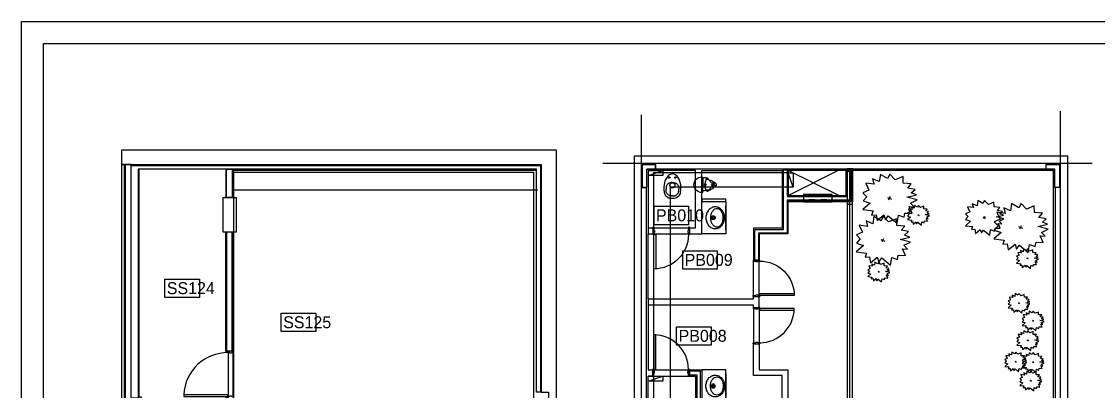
# Model space of a CAD drawing. Header units: millimetres. Extents: x 1473.7 to 1568.7, y 1808.4 to 1881.8.
# Drawn here: x 1477.13 to 1499.63, y 1874.01 to 1881.75 of the extents above; entities that cross this region are included whole.
import ezdxf

# ---------------------------------------------------------------- set-up
doc = ezdxf.new("R2010")
doc.units = ezdxf.units.MM
doc.layers.get('0').update_dxf_attribs({"linetype": 'CONTINUOUS'})
for name, color, linetype in [('10-CARP-HOJA-PUER', 4, 'CONTINUOUS'), ('10-CARP-INSE-BLOQ', 7, 'CONTINUOUS'), ('10-CARP-MARC', 2, 'CONTINUOUS'), ('10-CARP-SLIA', 14, 'CONTINUOUS'), ('AR - AZOTADO HIDROFUGO', 185, 'CONTINUOUS'), ('AR - CAJAS', 1, 'CONTINUOUS'), ('AR - CARPINTERIA 1', 1, 'CONTINUOUS'), ('AR - INST. SANITARIA', 2, 'CONTINUOUS'), ('AR - LADRILLO VISTO', 3, 'CONTINUOUS'), ('AR - OBSERVACIONES', 51, 'CONTINUOUS'), ('AR - PROYECCION 2', 1, 'CONTINUOUS'), ('AR - REVESTIMIENTO', 21, 'CONTINUOUS'), ('AR - REVOQUE', 8, 'CONTINUOUS'), ('AR - TABIQUE LADRILLO HUECO', 4, 'CONTINUOUS'), ('AR - VEGETACION', 54, 'CONTINUOUS'), ('AR - VISTA 1', 8, 'CONTINUOUS'), ('ES - LINEA OFICIAL', 6, 'CONTINUOUS'), ('ES-COLUMNAS', 5, 'CONTINUOUS'), ('ES-TABIQUES', 5, 'CONTINUOUS'), ('MURO', 7, 'CONTINUOUS'), ('TEXTO', 7, 'CONTINUOUS')]:
    doc.layers.add(name, color=color, linetype=linetype)

# ---------------------------------------------------------------- blocks, each defined once
blk = doc.blocks.new('Puerta 76.2')
at = {"layer": '10-CARP-HOJA-PUER'}
blk.add_lwpolyline([(0.02, 0.14), (0.06, 0.14), (0.06, 0.86), (0.02, 0.86), (0.02, 0.14)], dxfattribs=at)
at = {"layer": '10-CARP-MARC'}
for points in [[(0, 0), (0, -0.01), (0.02, -0.01), (0.02, 0.06), (0.03, 0.06), (0.03, 0.1), (0.02, 0.1), (0.02, 0.14), (0, 0.14), (0, 0.13)], [(0.76, 0), (0.76, -0.01), (0.74, -0.01), (0.74, 0.06), (0.73, 0.06), (0.73, 0.1), (0.74, 0.1), (0.74, 0.14), (0.76, 0.14), (0.76, 0.13)]]:
    blk.add_lwpolyline(points, dxfattribs=at)
at = {"layer": '10-CARP-SLIA'}
for p, q in [((0, 0.13), (0.76, 0.13)), ((0, 0), (0.76, 0))]:
    blk.add_line(p, q, dxfattribs=at)
blk.add_arc((0.02, 0.14), 0.72, 0, 90, dxfattribs=at)
blk = doc.blocks.new('Puerta 76.1')
at = {"layer": '10-CARP-HOJA-PUER'}
blk.add_lwpolyline([(0.02, 0.13), (0.06, 0.13), (0.06, 0.85), (0.02, 0.85), (0.02, 0.13)], dxfattribs=at)
at = {"layer": '10-CARP-MARC'}
for points in [[(0, 0), (0, -0.01), (0.02, -0.01), (0.02, 0.05), (0.03, 0.05), (0.03, 0.09), (0.02, 0.09), (0.02, 0.13), (0, 0.13), (0, 0.12)], [(0.76, 0), (0.76, -0.01), (0.74, -0.01), (0.74, 0.05), (0.73, 0.05), (0.73, 0.09), (0.74, 0.09), (0.74, 0.13), (0.76, 0.13), (0.76, 0.12)]]:
    blk.add_lwpolyline(points, dxfattribs=at)
at = {"layer": '10-CARP-SLIA'}
for p, q in [((0, 0.12), (0.76, 0.12)), ((0, 0), (0.76, 0))]:
    blk.add_line(p, q, dxfattribs=at)
blk.add_arc((0.02, 0.13), 0.72, 0, 90, dxfattribs=at)
blk = doc.blocks.new('PUERTA 0.90')
at = {"layer": '10-CARP-HOJA-PUER'}
blk.add_lwpolyline([(0.02, 0.11), (0.06, 0.11), (0.06, 1.05932), (0.02, 1.05932), (0.02, 0.11)], dxfattribs=at)
at = {"layer": '10-CARP-MARC'}
for points in [[(0, 0), (0, -0.01), (0.02, -0.01), (0.02, 0.03), (0.03, 0.03), (0.03, 0.07), (0.02, 0.07), (0.02, 0.11), (0, 0.11), (0, 0.1)], [(0.99, 0), (0.99, -0.01), (0.97, -0.01), (0.97, 0.03), (0.96, 0.03), (0.96, 0.07), (0.97, 0.07), (0.97, 0.11), (0.99, 0.11), (0.99, 0.1)]]:
    blk.add_lwpolyline(points, dxfattribs=at)
at = {"layer": '10-CARP-SLIA'}
for p, q in [((0, 0.1), (0.99, 0.1)), ((0, 0), (0.99, 0))]:
    blk.add_line(p, q, dxfattribs=at)
blk.add_arc((0.02, 0.11), 0.94932, 359.396443, 87.585102, dxfattribs=at)
blk = doc.blocks.new('ARPLS003')
for p, q in [((-0.26364, 0.367049), (-0.242946, 0.495805)), ((-0.242946, 0.495805), (-0.11019, 0.371088)), ((-0.11019, 0.371088), (-0.078316, 0.482679)), ((-0.078316, 0.482679), (-0.023619, 0.390616)), ((-0.023619, 0.390616), (0.149716, 0.554101)), ((0.149716, 0.554101), (0.173955, 0.376568)), ((0.173955, 0.376568), (0.2836, 0.423585)), ((0.2836, 0.423585), (0.300139, 0.328731)), ((-0.522231, 0.253908), (-0.321361, 0.282439)), ((-0.377824, 0.108559), (-0.522231, 0.253908)), ((-0.321361, 0.282439), (-0.349937, 0.373087)), ((-0.349937, 0.373087), (-0.26364, 0.367049)), ((0.300139, 0.328731), (0.441684, 0.334497)), ((0.441684, 0.334497), (0.381566, 0.18514)), ((-0.516359, 0.058958), (-0.377824, 0.108559)), ((-0.442534, -0.036273), (-0.516359, 0.058958)), ((-0.039812, -0.020654), (0.037513, 0.016981)), ((0.010905, -0.038041), (-0.023583, 0.032819)), ((0.538503, 0.036869), (0.338917, -0.023644)), ((0.381566, 0.18514), (0.479348, 0.190343)), ((0.479348, 0.190343), (0.407579, 0.107265)), ((0.407579, 0.107265), (0.538503, 0.036869)), ((-0.518887, -0.124538), (-0.442534, -0.036273)), ((-0.402306, -0.183461), (-0.518887, -0.124538)), ((-0.46324, -0.340475), (-0.402306, -0.183461)), ((0.338917, -0.023644), (0.525957, -0.073793)), ((0.501342, -0.197393), (0.357839, -0.227675)), ((0.525957, -0.073793), (0.424324, -0.120432)), ((0.424324, -0.120432), (0.501342, -0.197393)), ((-0.301026, -0.313803), (-0.46324, -0.340475)), ((-0.33018, -0.436787), (-0.301026, -0.313803)), ((-0.198847, -0.375693), (-0.33018, -0.436787)), ((-0.178378, -0.533867), (-0.198847, -0.375693)), ((0.112106, -0.413681), (0.007399, -0.535288)), ((0.264736, -0.486338), (0.112106, -0.413681)), ((0.270327, -0.335261), (0.264736, -0.486338)), ((0.425567, -0.323287), (0.270327, -0.335261)), ((0.357839, -0.227675), (0.425567, -0.323287)), ((-0.036716, -0.439378), (-0.178378, -0.533867)), ((0.007399, -0.535288), (-0.036716, -0.439378))]:
    blk.add_line(p, q)
blk = doc.blocks.new('SAPLS001')
for p, q in [((-0.250026, 0), (0.250026, 0)), ((-0.250026, -0.5), (0.250026, -0.5))]:
    blk.add_line(p, q)
for points in [[(0.22733, -0.280754, 0.113295), (0.210623, -0.207966, 0.103441), (0.160747, -0.143356, 0.092), (0.088548, -0.101656, 0.085275), (0, -0.086444, 0.085275), (-0.088548, -0.101656, 0.092), (-0.160747, -0.143356, 0.103441), (-0.210623, -0.207966, 0.113295), (-0.22733, -0.280754, 0.113295), (-0.210623, -0.353541, 0.103441), (-0.160747, -0.418152, 0.092), (-0.088548, -0.459851, 0.085275), (0, -0.475064, 0.085275), (0.088548, -0.459851, 0.092), (0.160747, -0.418152, 0.103441), (0.210623, -0.353541, 0.113295)], [(0.18923, -0.315044, 0.13438), (0.175998, -0.266698, 0.106842), (0.133434, -0.220751, 0.082314), (0.074256, -0.192422, 0.07067), (-0.00127, -0.181694, 0.07067), (-0.076796, -0.192422, 0.082314), (-0.135974, -0.220751, 0.106842), (-0.178538, -0.266698, 0.13438), (-0.19177, -0.315044, 0.13438), (-0.178538, -0.363389, 0.106842), (-0.135974, -0.409336, 0.082314), (-0.076796, -0.437665, 0.07067), (-0.00127, -0.448394, 0.07067), (0.074256, -0.437665, 0.082314), (0.133434, -0.409336, 0.106842), (0.175998, -0.363389, 0.13438)]]:
    blk.add_lwpolyline(points, format="xyb", close=True)
for radius in [0.04, 0.02]:
    blk.add_circle((0, -0.240623), radius)
blk = doc.blocks.new('SAPLS507')
blk.add_lwpolyline([(-0.000097, -0.584957, 0.193023), (0.137125, -0.535068, 0.145572), (0.172026, -0.456371, 0.077711), (0.165046, -0.255113, 0.087544), (0.125492, -0.160935, 0.055228), (0.064997, -0.091269, 0.090627), (0, -0.071917, 0.091051), (-0.065149, -0.091269, 0.055228), (-0.125644, -0.160935, 0.087544), (-0.165198, -0.255113, 0.077711), (-0.172178, -0.456371, 0.145572), (-0.137277, -0.535068, 0.193023), (-0.000055, -0.584957, 61.25604)], format="xyb", close=True)
at = {"color": 30}
for points in [[(-0.014805, -0.256418, 0.028747), (-0.032655, -0.257693, 0.052421), (-0.060747, -0.26542, 0.050041), (-0.075294, -0.272103, 0.040538), (-0.091764, -0.284248, 0.036304), (-0.109049, -0.302641, 0.08346), (-0.124391, -0.325029, 0.024812), (-0.128592, -0.336134, 0.009631), (-0.130098, -0.34641, 0.014344), (-0.132146, -0.373075, 0.009208), (-0.132405, -0.382124, 0.009208), (-0.132146, -0.396224)], [(-0.014805, -0.536233, -0.028747), (-0.032655, -0.534957, -0.052421), (-0.060747, -0.52723, -0.050041), (-0.075294, -0.520547, -0.040538), (-0.091764, -0.508402, -0.036304), (-0.109049, -0.49001, -0.08346), (-0.124391, -0.467621, -0.024812), (-0.128592, -0.456517, -0.009631), (-0.130098, -0.446241, -0.014344), (-0.132146, -0.419576, -0.009208), (-0.132405, -0.410526, -0.009208), (-0.132146, -0.396426)], [(0.014914, -0.256418, -0.028747), (0.032764, -0.257693, -0.052421), (0.060857, -0.26542, -0.050041), (0.075403, -0.272103, -0.040538), (0.091874, -0.284248, -0.036304), (0.109159, -0.302641, -0.08346), (0.124501, -0.325029, -0.024812), (0.128702, -0.336134, -0.009631), (0.130208, -0.34641, -0.014344), (0.132255, -0.373075, -0.009208), (0.132515, -0.382124, -0.009208), (0.132255, -0.396224)], [(0.014914, -0.536233, 0.028747), (0.032764, -0.534957, 0.052421), (0.060857, -0.52723, 0.050041), (0.075403, -0.520547, 0.040538), (0.091874, -0.508402, 0.036304), (0.109159, -0.49001, 0.08346), (0.124501, -0.467621, 0.024812), (0.128702, -0.456517, 0.009631), (0.130208, -0.446241, 0.014344), (0.132255, -0.419576, 0.009208), (0.132515, -0.410526, 0.009208), (0.132255, -0.396426)]]:
    blk.add_lwpolyline(points, format="xyb", dxfattribs=at)
for points in [[(-0.014805, -0.256418), (-0.000002, -0.256418)], [(0.014914, -0.256418), (0.000112, -0.256418)], [(-0.014805, -0.536233), (-0.000002, -0.536233)], [(0.014914, -0.536233), (0.000112, -0.536233)]]:
    blk.add_lwpolyline(points, dxfattribs=at)
for centre, radius in [((-0.063643, -0.151974), 0.014123), ((0.063752, -0.151974), 0.014123), ((0.000076, -0.314386), 0.053465)]:
    blk.add_circle(centre, radius, dxfattribs=at)
blk = doc.blocks.new('SAPLS513')
at = {"color": 30}
for p, q in [((-0.135, -0.025), (-0.01068, -0.025)), ((0.135, -0.025), (0.01068, -0.025))]:
    blk.add_line(p, q, dxfattribs=at)
blk.add_lwpolyline([(0, -0.3, -0.107013), (-0.025195, -0.292953, -0.081155), (-0.049365, -0.270044, 0.245336), (-0.064195, -0.238295, -0.277467), (-0.090383, -0.200136), (-0.14, -0.117609, 0.414214), (-0.14, -0.019), (-0.147, -0.012, -0.999999), (-0.164, -0.012), (-0.164, 0, -0.999999), (0.164, 0), (0.164, -0.012, 0.414214), (0.147, -0.012), (0.14, -0.019, -0.277467), (0.14, -0.117609, 0.245336), (0.090383, -0.200136, -0.081155), (0.064195, -0.238295, -0.107013), (0.049365, -0.270044), (0.025195, -0.292953), (0, -0.3)], format="xyb", close=True)
for points in [[(-0.14, -0.117609, -0.09017), (-0.133032, -0.102868, -0.04702), (-0.098995, -0.083927), (-0.057325, -0.073996), (0, -0.069976)], [(0.14, -0.117609, 0.09017), (0.133032, -0.102868, 0.04702), (0.098995, -0.083927), (0.057325, -0.073996), (0, -0.069976)], [(0, -0.268849, -0.088171), (-0.012666, -0.265306, -0.075175), (-0.024587, -0.253131, -0.075175), (-0.034793, -0.231942)], [(0, -0.268849, 0.088171), (0.012666, -0.265306, 0.075175), (0.024587, -0.253131, 0.075175), (0.034793, -0.231942)]]:
    blk.add_lwpolyline(points, format="xyb", dxfattribs=at)
for centre, radius in [((-0.019053, -0.078235), 0.003), ((-0.019053, -0.214136), 0.003), ((0, -0.04191), 0.02), ((0, -0.089235), 0.003), ((0, -0.203136), 0.003), ((0, -0.225136), 0.003), ((0.019053, -0.078235), 0.003), ((0.019053, -0.214136), 0.003), ((-0.019053, -0.236136), 0.003), ((0, -0.247136), 0.003), ((0.019053, -0.236136), 0.003)]:
    blk.add_circle(centre, radius, dxfattribs=at)
for centre, radius, start, end in [((-0.135, -0.02), 0.005, 180.000881, 270.000522), ((-0.046559, -0.117609), 0.063441, 148.560778, 242.030375), ((-0.113833, -0.244296), 0.08, 8.883594, 62.030375), ((0.113833, -0.244296), 0.08, 117.969625, 171.116406), ((0.046559, -0.117609), 0.063441, 297.969625, 31.439222), ((0.135, -0.02), 0.005, 269.999478, 359.999119)]:
    blk.add_arc(centre, radius, start, end, dxfattribs=at)

msp = doc.modelspace()

# ---------------------------------------------------------------- linework, layer by layer
at = {"color": 5}
for p, q in [((1490.22325, 1877.438528), (1490.22325, 1877.308528)), ((1490.32325, 1877.438528), (1490.32325, 1877.308528)), ((1491.08325, 1877.438528), (1491.08325, 1877.308528)), ((1492.42325, 1876.763198), (1492.54325, 1876.763198)), ((1490.22325, 1875.953198), (1490.22325, 1875.823198)), ((1492.42325, 1876.003198), (1492.54325, 1876.003198)), ((1492.42325, 1875.773198), (1492.54325, 1875.773198)), ((1492.42325, 1875.013198), (1492.54325, 1875.013198)), ((1490.32325, 1874.337867), (1490.32325, 1874.467867)), ((1491.08325, 1874.337867), (1491.08325, 1874.467867))]:
    msp.add_line(p, q, dxfattribs=at)
at = {"layer": 'AR - AZOTADO HIDROFUGO'}
for points in [[(1494.46825, 1878.003528), (1494.46825, 1878.633528)], [(1493.12825, 1878.003528), (1494.46825, 1878.003528)]]:
    msp.add_lwpolyline(points, dxfattribs=at)
at = {"layer": 'AR - CAJAS'}
for p, q in [((1490.228249, 1878.534154), (1490.531209, 1878.638528)), ((1493.252624, 1878.285569), (1493.14825, 1878.588528)), ((1490.22325, 1874.233493), (1490.526209, 1874.337867))]:
    msp.add_line(p, q, dxfattribs=at)
for points in [[(1490.531209, 1878.534154), (1490.228249, 1878.534154), (1490.228249, 1878.638528), (1490.531209, 1878.638528)], [(1493.252624, 1878.588528), (1493.252624, 1878.285569), (1493.14825, 1878.285569), (1493.14825, 1878.588528)], [(1493.46575, 1877.983528), (1494.06575, 1877.983528), (1494.06575, 1878.133528), (1493.46575, 1878.133528)], [(1490.526209, 1874.233493), (1490.22325, 1874.233493), (1490.22325, 1874.337867), (1490.526209, 1874.337867)]]:
    msp.add_lwpolyline(points, close=True, dxfattribs=at)
for points in [[(1493.14825, 1878.588528), (1490.33325, 1878.588528), (1490.33325, 1873.287867)], [(1493.14825, 1878.285569), (1490.68325, 1878.285569), (1490.68325, 1873.287867)]]:
    msp.add_lwpolyline(points, dxfattribs=at)
for centre, start, end in [((1493.64075, 1877.64881), 70.653848, 109.346152), ((1493.64075, 1878.360859), 250.653848, 289.346152), ((1493.89075, 1877.64881), 70.653848, 109.346152), ((1493.89075, 1878.360859), 250.653848, 289.346152)]:
    msp.add_arc(centre, 0.377331, start, end, dxfattribs=at)
at = {"layer": 'AR - CARPINTERIA 1'}
for points in [[(1498.52825, 1873.533528), (1494.38825, 1873.533528), (1494.38825, 1878.673528)], [(1494.43825, 1873.683528), (1494.43825, 1878.623528)], [(1498.52825, 1873.633528), (1494.48825, 1873.633528), (1494.48825, 1878.673528)]]:
    msp.add_lwpolyline(points, dxfattribs=at)
for points in [[(1494.48825, 1878.623528), (1494.48825, 1878.673528), (1494.38825, 1878.673528), (1494.38825, 1878.623528)], [(1494.48825, 1877.933528), (1494.48825, 1877.983528), (1494.38825, 1877.983528), (1494.38825, 1877.933528)]]:
    msp.add_lwpolyline(points, close=True, dxfattribs=at)
at = {"layer": 'AR - INST. SANITARIA'}
msp.add_lwpolyline([(1491.343249, 1877.988528), (1491.843249, 1877.988528), (1491.843249, 1878.038528), (1491.343249, 1878.038528)], close=True, dxfattribs=at)
for points in [[(1491.843249, 1877.988528), (1491.843249, 1877.308528), (1491.343249, 1877.308528)], [(1491.843249, 1873.137867), (1491.843249, 1874.467867), (1491.343249, 1874.467867)]]:
    msp.add_lwpolyline(points, dxfattribs=at)
at = {"layer": 'AR - LADRILLO VISTO'}
for points in [[(1488.311559, 1847.583528), (1488.311559, 1879.063528), (1479.221559, 1879.063528), (1479.221559, 1878.763528), (1487.991559, 1878.763528)], [(1487.991559, 1878.763528), (1487.991559, 1874.000983), (1488.141559, 1874.000983), (1488.141559, 1873.300983), (1487.991559, 1873.300983), (1487.991559, 1869.738483), (1488.141559, 1869.738483), (1488.141559, 1867.969327), (1487.991559, 1867.969327), (1487.991559, 1865.487667), (1488.141559, 1865.487667), (1488.141559, 1864.787667), (1487.991559, 1864.787667), (1487.991559, 1861.836301), (1488.141559, 1861.836301), (1488.141559, 1861.186301), (1487.991559, 1861.186301), (1487.991559, 1857.286075)]]:
    msp.add_lwpolyline(points, dxfattribs=at)
for points in [[(1479.221559, 1847.583528), (1479.281559, 1847.583528), (1479.281559, 1878.763528), (1479.221559, 1878.763528)], [(1479.301559, 1847.583528), (1479.421559, 1847.583528), (1479.421559, 1878.763528), (1479.301559, 1878.763528)]]:
    msp.add_lwpolyline(points, close=True, dxfattribs=at)
at = {"layer": 'AR - OBSERVACIONES'}
for points in [[(1498.98825, 1847.453528), (1498.98825, 1878.933528), (1489.92825, 1878.933528), (1489.92825, 1847.453528)], [(1498.98825, 1847.453528), (1498.98825, 1878.933528), (1489.92825, 1878.933528), (1489.92825, 1847.453528)], [(1490.18825, 1873.753528), (1490.18825, 1878.283528), (1490.09825, 1878.283528), (1490.09825, 1878.763528), (1490.37825, 1878.763528), (1490.37825, 1878.673528), (1498.53825, 1878.673528), (1498.53825, 1878.673528), (1498.53825, 1878.673528), (1498.53825, 1878.763528), (1498.81825, 1878.763528), (1498.81825, 1878.283528), (1498.72825, 1878.283528), (1498.72825, 1873.753528)], [(1490.18825, 1873.753528), (1490.18825, 1878.283528), (1490.09825, 1878.283528), (1490.09825, 1878.763528), (1490.37825, 1878.763528), (1490.37825, 1878.673528), (1498.53825, 1878.673528), (1498.53825, 1878.673528), (1498.53825, 1878.673528), (1498.53825, 1878.763528), (1498.81825, 1878.763528), (1498.81825, 1878.283528), (1498.72825, 1878.283528), (1498.72825, 1873.753528)], [(1490.37825, 1878.763528), (1490.37825, 1878.663528), (1490.198251, 1878.663528)]]:
    msp.add_lwpolyline(points, dxfattribs=at)
at = {"layer": 'AR - PROYECCION 2'}
for points in [[(1493.14825, 1878.113528), (1494.186145, 1878.633528)], [(1494.207316, 1878.113528), (1493.14825, 1878.633528)]]:
    msp.add_lwpolyline(points, dxfattribs=at)
at = {"layer": 'AR - REVESTIMIENTO'}
for points in [[(1491.08325, 1877.438528), (1491.213249, 1877.438528), (1491.213249, 1878.638528), (1490.22325, 1878.638528), (1490.22325, 1877.438528), (1490.32325, 1877.438528)], [(1491.08325, 1877.308528), (1491.343249, 1877.308528), (1491.343249, 1878.638528), (1493.02325, 1878.638528), (1493.02325, 1877.428528), (1492.42325, 1877.428528), (1492.42325, 1876.763198)], [(1490.22325, 1877.308528), (1490.32325, 1877.308528)], [(1490.22325, 1875.953198), (1490.22325, 1877.308528)], [(1490.22325, 1875.953198), (1492.42325, 1875.953198), (1492.42325, 1876.003198)], [(1492.42325, 1875.823198), (1490.22325, 1875.823198)], [(1490.22325, 1875.823198), (1490.22325, 1874.467867)], [(1492.42325, 1875.773198), (1492.42325, 1875.823198)], [(1491.08325, 1874.467867), (1491.343249, 1874.467867), (1491.343249, 1873.137867), (1492.753249, 1873.137867), (1492.753249, 1873.668528), (1493.02325, 1873.668528), (1493.02325, 1874.347867), (1492.42325, 1874.347867), (1492.42325, 1875.013198)], [(1490.22325, 1874.467867), (1490.32325, 1874.467867)], [(1491.08325, 1874.337867), (1491.213249, 1874.337867), (1491.213249, 1873.137867), (1490.33325, 1873.137867), (1490.33325, 1873.137867), (1490.33325, 1873.137867), (1490.33325, 1873.788528), (1490.22325, 1873.788528), (1490.22325, 1874.337867)], [(1490.32325, 1874.337867), (1490.22325, 1874.337867)]]:
    msp.add_lwpolyline(points, dxfattribs=at)
at = {"layer": 'AR - REVOQUE'}
for points in [[(1481.441413, 1873.888528), (1481.401413, 1873.888528), (1481.401413, 1873.788528), (1479.641559, 1873.788528), (1479.641559, 1873.895983), (1479.591559, 1873.895983), (1479.591559, 1878.663528)], [(1481.401413, 1878.663528), (1481.401413, 1878.074201)], [(1481.551413, 1878.663528), (1481.551413, 1878.074201)], [(1498.68825, 1878.113528), (1498.68825, 1878.633528), (1493.14825, 1878.633528), (1493.14825, 1878.113528), (1494.35825, 1878.113528)], [(1494.35825, 1878.113528), (1494.35825, 1878.633528)], [(1494.48825, 1878.633528), (1494.48825, 1877.983528)], [(1496.488249, 1864.728436), (1496.488249, 1865.338436), (1498.52825, 1865.338436), (1498.52825, 1865.408436), (1498.68825, 1865.408436), (1498.68825, 1867.799327), (1498.52825, 1867.799327), (1498.52825, 1869.648483), (1498.68825, 1869.648483), (1498.68825, 1873.013528), (1498.52825, 1873.013528), (1498.52825, 1873.793528), (1498.68825, 1873.793528), (1498.68825, 1878.633528), (1495.335595, 1878.633528)], [(1493.14325, 1877.983528), (1493.14325, 1877.308528), (1492.54325, 1877.308528), (1492.54325, 1876.763198)], [(1494.48825, 1877.983528), (1493.14325, 1877.983528)], [(1481.441413, 1874.848547), (1481.401413, 1874.848547), (1481.401413, 1877.343523)], [(1481.551413, 1874.848547), (1481.551413, 1877.343523)], [(1492.54325, 1875.773198), (1492.54325, 1876.003198)], [(1492.54325, 1875.013198), (1492.54325, 1874.467867), (1493.14325, 1874.467867), (1493.14325, 1873.643528)]]:
    msp.add_lwpolyline(points, dxfattribs=at)
at = {"layer": 'AR - TABIQUE LADRILLO HUECO'}
for points in [[(1481.536413, 1878.663528), (1481.536413, 1878.074201), (1481.416413, 1878.074201), (1481.416413, 1878.663528)], [(1481.536413, 1874.863547), (1481.536413, 1877.343523), (1481.416413, 1877.343523), (1481.416413, 1874.863547)]]:
    msp.add_lwpolyline(points, close=True, dxfattribs=at)
for points in [[(1493.12825, 1878.013528), (1493.12825, 1877.323528), (1492.52825, 1877.323528), (1492.52825, 1876.763198), (1492.44825, 1876.763198), (1492.44825, 1877.403528), (1493.04825, 1877.403528), (1493.04825, 1878.653528), (1493.12825, 1878.653528), (1493.12825, 1878.093528), (1494.37825, 1878.093528)], [(1494.37825, 1878.093528), (1494.37825, 1878.633528)], [(1494.45825, 1878.633528), (1494.45825, 1878.013528)], [(1494.45825, 1878.013528), (1493.12825, 1878.013528)], [(1493.00825, 1867.008436), (1493.00825, 1866.793436), (1493.08825, 1866.793436), (1493.08825, 1867.243436), (1493.00825, 1867.243436), (1493.00825, 1867.128436), (1491.653249, 1867.128436), (1491.653249, 1873.032867), (1492.928249, 1873.032867), (1492.928249, 1873.112867), (1491.318249, 1873.112867), (1491.318249, 1874.442867), (1491.08325, 1874.442867), (1491.08325, 1874.362867), (1491.238249, 1874.362867), (1491.238249, 1873.112867), (1490.24825, 1873.112867), (1490.24825, 1873.032867), (1491.533249, 1873.032867), (1491.533249, 1867.128436), (1491.34325, 1867.128436), (1491.34325, 1867.008436), (1493.00825, 1867.008436)]]:
    msp.add_lwpolyline(points, dxfattribs=at)
at = {"layer": 'AR - VISTA 1'}
msp.add_lwpolyline([(1481.551413, 1878.643528), (1487.891559, 1878.643528)], dxfattribs=at)
at = {"layer": 'ES - LINEA OFICIAL'}
for p, q in [((1490.07825, 1879.799799), (1490.07825, 1846.659277)), ((1498.83825, 1846.892231), (1498.83825, 1879.874962)), ((1499.495724, 1878.783528), (1489.279272, 1878.783528))]:
    msp.add_line(p, q, dxfattribs=at)
at = {"layer": 'ES-COLUMNAS'}
for points in [[(1490.198251, 1878.283528), (1490.198251, 1878.663528), (1490.37825, 1878.663528), (1490.37825, 1878.763528), (1490.09825, 1878.763528), (1490.09825, 1878.283528)], [(1498.71825, 1878.283528), (1498.71825, 1878.663528), (1498.53825, 1878.663528), (1498.53825, 1878.763528), (1498.81825, 1878.763528), (1498.81825, 1878.283528)]]:
    msp.add_lwpolyline(points, close=True, dxfattribs=at)
at = {"layer": 'ES-TABIQUES'}
msp.add_lwpolyline([(1487.971559, 1878.743528), (1487.971559, 1874.000983), (1487.891559, 1874.000983), (1487.891559, 1878.663528), (1479.571559, 1878.663528), (1479.571559, 1873.875983), (1479.421559, 1873.875983), (1479.421559, 1878.743528), (1479.421559, 1878.743528), (1487.971559, 1878.743528)], dxfattribs=at)
at = {"layer": 'MURO'}
for p, q in [((1477.133929, 1881.752855), (1568.698675, 1881.752855)), ((1477.133929, 1808.357745), (1477.133929, 1881.752855)), ((1477.133929, 1881.752855), (1568.698675, 1881.752855)), ((1477.593929, 1881.292855), (1568.238675, 1881.292855)), ((1477.593929, 1808.357745), (1477.593929, 1881.292855)), ((1477.593929, 1881.292855), (1568.238675, 1881.292855)), ((1498.988249, 1875.321429), (1498.988249, 1878.933528))]:
    msp.add_line(p, q, dxfattribs=at)
at = {"layer": 'MURO', "color": 1}
msp.add_line((1487.911559, 1878.223528), (1481.551413, 1878.223528), dxfattribs=at)
msp.add_lwpolyline([(1481.571413, 1873.808528), (1481.571413, 1878.603528), (1487.826559, 1878.603528), (1487.826559, 1873.808528), (1484.561413, 1873.808528), (1484.561413, 1873.006087), (1482.641559, 1873.006087), (1482.641559, 1873.808528)], close=True, dxfattribs=at)
at = {"layer": 'MURO', "color": 3}
msp.add_lwpolyline([(1481.345649, 1877.343523), (1481.345649, 1878.074201), (1481.614608, 1878.074201), (1481.614608, 1877.343523)], close=True, dxfattribs=at)
at = {"layer": 'TEXTO'}
for points in [[(1490.345052, 1877.887596), (1491.067199, 1877.887596), (1491.067199, 1877.503188), (1490.345052, 1877.503188)], [(1490.944737, 1876.956694), (1491.666884, 1876.956694), (1491.666884, 1876.572286), (1490.944737, 1876.572286)], [(1480.127623, 1876.365564), (1480.849771, 1876.365564), (1480.849771, 1875.981156), (1480.127623, 1875.981156)], [(1482.55878, 1875.652218), (1483.280927, 1875.652218), (1483.280927, 1875.26781), (1482.55878, 1875.26781)], [(1490.818291, 1875.368267), (1491.540439, 1875.368267), (1491.540439, 1874.983859), (1490.818291, 1874.983859)]]:
    msp.add_lwpolyline(points, close=True, dxfattribs=at)

# ---------------------------------------------------------------- block references
at = {"layer": '10-CARP-INSE-BLOQ', "xscale": 0.969697, "yscale": 0.969697, "rotation": 90}
msp.add_blockref('PUERTA 0.90', (1481.551413, 1873.888528), dxfattribs=at)
at = {"layer": 'AR - CARPINTERIA 1', "xscale": -1}
for name, p, rotation in [('Puerta 76.2', (1490.32325, 1877.438528), 180), ('Puerta 76.1', (1492.42325, 1876.003198), 270)]:
    msp.add_blockref(name, p, dxfattribs=dict(at, rotation=rotation))
at = {"layer": 'AR - CARPINTERIA 1', "rotation": 270}
msp.add_blockref('Puerta 76.1', (1492.42325, 1875.773198), dxfattribs=at)
at = {"layer": 'AR - CARPINTERIA 1'}
msp.add_blockref('Puerta 76.2', (1490.32325, 1874.337867), dxfattribs=at)
at = {"layer": 'AR - INST. SANITARIA'}
msp.add_blockref('SAPLS507', (1490.729797, 1878.640534), dxfattribs=at)
at = {"layer": 'AR - INST. SANITARIA', "rotation": 90}
for name, p in [('SAPLS513', (1491.343249, 1878.338528)), ('SAPLS001', (1491.343249, 1877.648528))]:
    msp.add_blockref(name, p, dxfattribs=at)
at = {"layer": 'AR - INST. SANITARIA', "xscale": -1, "rotation": 90}
msp.add_blockref('SAPLS001', (1491.343249, 1874.127867), dxfattribs=at)
at = {"layer": 'AR - VEGETACION'}
for p, xscale, yscale in [((1495.264313, 1878.055277), 1.068653, -0.93684), ((1495.864678, 1877.704955), 0.432318, -0.378994), ((1497.244348, 1877.650899), 0.758213, -0.664691), ((1498.003692, 1877.443447), 1.068653, -0.93684), ((1495.127049, 1877.172461), 1.068653, -0.93684), ((1498.143451, 1876.794417), 0.432318, -0.378994), ((1495.035101, 1876.514876), 0.432318, -0.378994), ((1497.966045, 1875.861352), 0.432318, -0.378994), ((1498.259285, 1875.492613), 0.432318, -0.378994), ((1498.150595, 1875.08239), 0.432318, -0.378994), ((1497.896986, 1874.63597), 0.432318, -0.378994), ((1498.259285, 1874.623905), 0.432318, -0.378994), ((1498.210978, 1874.237812), 0.432318, -0.378994)]:
    msp.add_blockref('ARPLS003', p, dxfattribs=dict(at, xscale=xscale, yscale=yscale))

# ---------------------------------------------------------------- texts
at = {"layer": 'TEXTO'}
for s, p in [('PB010', (1490.385466, 1877.57307)), ('PB009', (1490.985151, 1876.642168)), ('SS124', (1480.168038, 1876.051038)), ('SS125', (1482.599194, 1875.337692)), ('PB008', (1490.858705, 1875.053741))]:
    msp.add_text(s, height=0.25, dxfattribs=at).set_placement(p)

doc.saveas('drawing.dxf')
